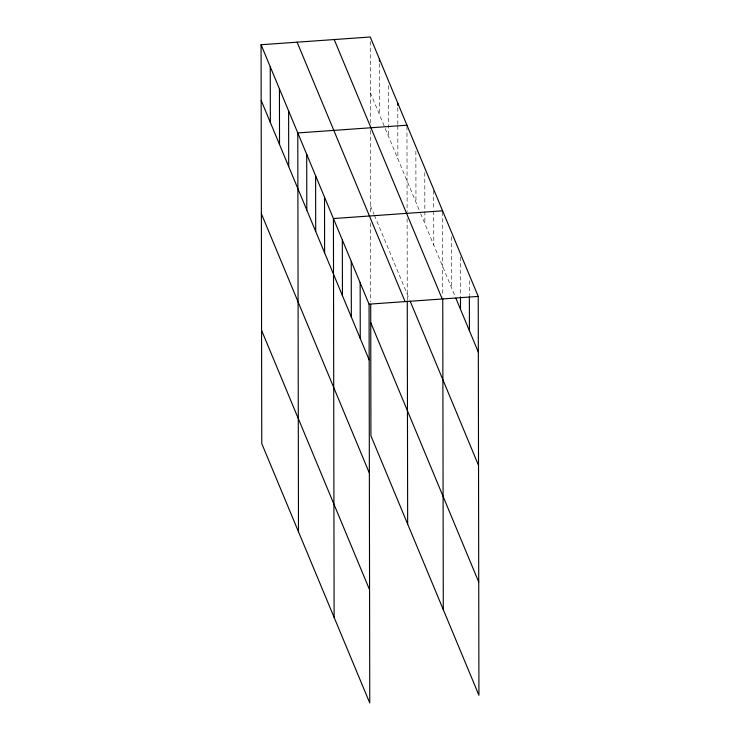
<?xml version="1.0" encoding="UTF-8"?>
<svg xmlns="http://www.w3.org/2000/svg" width="740" height="740" viewBox="0 0 740 740"><rect width="100%" height="100%" fill="white"/><g stroke="black" fill="none" stroke-linecap="round" stroke-linejoin="round"><path stroke-width="0.56" stroke-dasharray="3.7 2.78" d="M370.342 92.704L420.209 212.51M420.635 213.527L455.424 297.101M370.536 205.942L374.033 214.341M374.468 215.386L409.377 299.238M469.336 280.71L469.354 295.491M460.419 257.03L460.483 295.686M451.511 236.763L451.604 287.925M442.594 211.954L442.742 296.259M433.686 190.55L433.723 209.873M433.723 211.011L433.779 245.116M424.788 172.559L424.871 223.721M415.871 151.154L415.963 202.316M406.963 126.346L407.111 211.797M407.12 218.651L407.259 299.867M397.787 107.698L397.815 124.755M397.815 125.892L397.88 158.86M388.611 85.646L388.694 136.808M379.426 63.603L379.518 114.756M370.25 41.551L370.389 123.589M370.407 130.453L370.546 213.943M370.564 223.101L370.703 302.022"/><path stroke-width="1.11" d="M261.072 44.733L369.066 304.159L369.76 703L261.766 443.575L261.072 44.733L370.24 37L478.234 296.425L478.928 695.267L370.934 435.842L370.712 304.307M406.954 125.208L297.785 132.941L298.488 531.773M442.594 210.817L333.425 218.55L334.119 617.391M369.066 304.159L478.234 296.425M455.84 298.118L478.327 352.138M334.212 39.553L442.206 298.979M410.219 301.282L478.53 465.368M297.101 42.18L405.085 301.606M370.74 322.603L478.734 582.038M261.174 100.437L369.158 359.862M261.368 213.675L369.362 473.101M261.572 330.336L369.565 589.762M469.364 296.629L469.419 330.734M460.493 296.823L460.511 309.329M442.751 298.544L443.288 609.658M407.268 301.004L407.657 524.049M397.778 103.156L397.787 105.432M379.417 59.052L379.426 61.328M360.158 282.754L360.25 338.457M351.241 261.35L351.343 317.062M342.333 239.954L342.435 295.658M324.518 197.145L324.61 252.849M315.61 175.741L315.703 231.444M306.702 154.336L306.795 210.049M288.609 110.889L288.711 166.593M279.433 88.837L279.526 144.541M270.248 66.785L270.35 122.488"/></g></svg>
